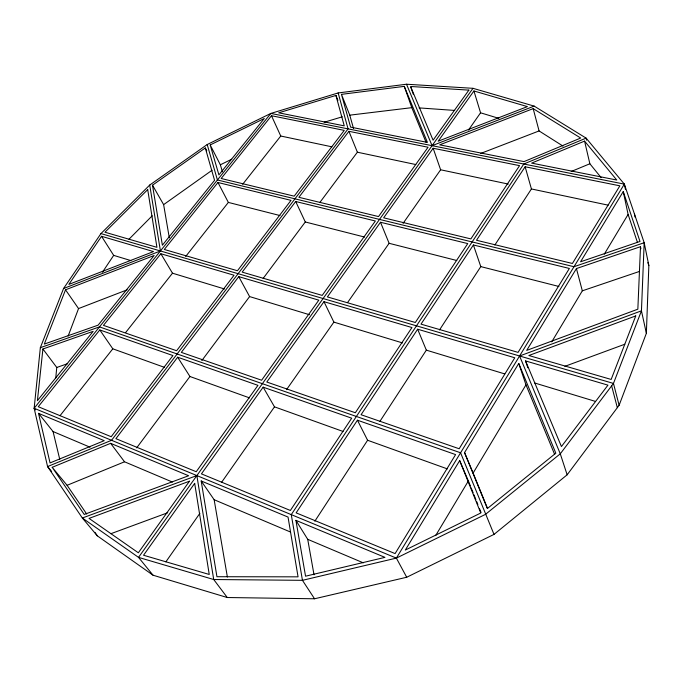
<?xml version="1.0" encoding="UTF-8"?>
<svg xmlns="http://www.w3.org/2000/svg" width="683" height="683" viewBox="0 0 683 683"><rect width="100%" height="100%" fill="white"/><g stroke="black" fill="none" stroke-linecap="round" stroke-linejoin="round"><path stroke-width="1.02" d="M646.366 333.313L648.85 265.55L644.18 242.721L624.339 184.128L586.116 138.128L534.174 106.113L472.986 88.312L406.513 84.222L338.153 92.948L270.835 113.429L207.197 144.531L149.722 185.042L100.956 233.586L63.553 288.516L40.34 347.69L34.15 408.272L47.571 466.566L82.336 518.013L97.319 535.848L153.052 575.214L227.277 597.523L314.547 598.778L406.701 577.255L494.005 534.396L567.146 474.805L619.114 405.284L646.366 333.313L641.448 310.825L644.18 242.721L573.993 266.72L217.416 179.971L207.197 144.531M640.492 246.683L637.845 309.186L526.687 350.405L576.435 268.564L640.492 246.683L640.919 248.757M55.758 377.964L56.757 367.463L42.909 348.996L93.136 331.349L37.411 400.665L42.909 348.996M68.138 336.062L78.545 308.571L127.149 289.823M65.525 289.814L44.31 344.078L98.121 325.151L154.127 255.493L65.525 289.814L78.545 308.571M435.626 535.626L468.376 480.969L459.685 460.607L405.309 550.054L480.764 513.018L459.685 460.607M487.44 508.169L473.114 473.063L525.978 384.845L518.756 363.45L464.551 452.607L487.363 508.545L555.825 453.17L518.756 363.45M551.744 341.859L582.326 290.821L639.245 271.501M604.242 254.247L628.104 214.428L623.246 191.573L580.559 261.794L639.997 241.458L623.246 191.573M227.277 597.523L213.719 579.517L196.858 475.573L82.336 518.013L138.529 557.388L213.719 579.517L302.449 580.328L396.371 558.105L624.339 184.128L270.835 113.429L34.15 408.272L35.473 409.92M314.829 521.214L367.599 440.262L357.44 420.207L296.132 512.856L395.098 553.589L455.604 454.596L357.44 420.207M379.85 421.471L426.337 350.148L417.654 329.215L361.068 414.726L459.172 448.757L514.786 357.764L417.654 329.215M439.502 329.957L480.789 266.609L473.396 244.975L569.374 268.453L518.081 352.377L421.01 324.143L473.396 244.975M494.859 245.035L531.417 188.952L525.142 166.772L619.874 185.827L572.414 263.476L476.503 240.271L525.142 166.772M102.459 272.193L113.677 255.374L101.545 236.301L68.855 284.401L153.513 251.575L101.545 236.301M165.867 561.853L199.863 513.334M221.634 482.275L274.489 406.846L263.143 387.167L201.442 473.874L290.36 510.474L351.702 418.192L263.143 387.167M286.553 389.634L333.876 322.12L323.981 301.681L266.805 382.028L355.331 412.737L411.96 327.541L323.981 301.681M347.57 302.569L389.114 243.302L380.499 222.257L327.379 296.909L415.315 322.487L467.761 243.592L380.499 222.257M403.098 223.341L440.629 169.785L433.159 148.262L519.567 165.645L470.869 238.913L383.658 217.817L433.159 148.262M468.487 130.035L480.567 112.806L473.925 90.976L527.413 106.608L438.179 141.202L473.925 90.976M472.986 88.312L138.529 557.388L153.052 575.214M136.677 447.852L189.942 376.504L177.657 357.209L115.905 438.665L196.234 471.731L257.952 385.349L177.657 357.209M201.801 360.607L249.602 296.576L238.751 276.632L181.328 352.377L261.615 380.226L318.816 300.161L238.751 276.632M263.151 278.425L305.292 221.984L295.705 201.511L242.166 272.124L322.205 295.406L375.368 220.993L295.705 201.511M319.857 202.467L357.38 152.207L348.919 131.315L298.889 197.302L378.527 216.571L428.062 147.238L348.919 131.315M59.993 415.734L112.806 348.817L164.424 367.343M125.621 332.578L172.492 273.2L224.528 288.977M185.682 256.484L228.353 202.416L217.971 182.498L164.287 249.474L237.453 270.75L291.001 200.358L217.971 182.498M242.653 184.299L280.756 136.028L271.484 115.734L221.172 178.502L294.194 196.166L344.241 130.376L271.484 115.734M99.795 329.932L38.257 406.709L111.192 436.727L172.936 355.561L99.795 329.932L112.806 348.817M160.872 253.743L103.457 325.364L176.607 350.738L234.038 275.24L160.872 253.743L172.492 273.2M128.985 239.229L152.181 215.819M169.299 237.778L163.63 204.635L212.089 170.229M205.31 147.955L214.564 180.321L162.383 245.223L152.505 185.195L205.31 147.955L206.77 150.789M34.15 408.272L396.371 558.105L485.511 514.35L560.282 453.811L613.471 383.436L641.448 310.825L519.575 355.988L560.282 453.811L567.146 474.805M210.185 144.941L264.253 118.518L218.91 174.916L210.185 144.941L220.353 164.791L222.419 171.809M220.353 164.791L231.768 159.216M584.571 141.108L531.613 163.109L616.775 180.039L584.571 141.108L589.864 163.766L601.142 177.623M571.193 171.51L589.864 163.766M52.207 467.309L110.629 443.327L188.619 475.752L84.231 514.453L52.207 467.309L67.096 485.306L86.69 514.034M67.096 485.306L124.537 461.793L172.415 482.061M63.553 288.516L160.42 250.977L149.722 185.042M534.174 106.113L432.083 145.684L406.513 84.222M533.175 108.631L439.715 144.839L524.023 161.606L580.695 138.043L533.175 108.631L539.083 130.931L562.997 146.085M480.721 153.444L539.083 130.931M110.902 533.696L167.728 512.745M564.85 366.336L624.8 344.232M40.34 347.69L99.47 326.892L460.573 452.786L494.005 534.396M56.757 367.463L67.643 363.663M335.925 95.432L278.698 112.823L344.249 125.86L335.925 95.432L337.923 100.375M324.152 122.257L342.294 116.802M341.457 94.356L404.276 86.365L427.43 142.397L350.584 127.123L341.457 94.356L349.764 115.162L353.521 128.506M349.764 115.162L411.789 107.658L426.013 142.175M419.063 107.897L454.639 110.424M280.756 136.028L331.887 146.819M357.38 152.207L415.785 164.543M440.629 169.785L508.237 184.06M531.417 188.952L608.169 205.165M228.353 202.416L279.987 215.546M305.292 221.984L364.611 237.069M389.114 243.302L456.782 260.505M480.789 266.609L558.925 286.476M100.956 233.586L613.471 383.436L619.114 405.284M525.568 360.931L607.947 385.144L561.435 446.554L525.568 360.931L527.822 367.753M480.567 112.806L498.855 118.364M113.677 255.374L130.846 260.582M249.602 296.576L309.484 314.726M333.876 322.12L402.543 342.934M426.337 350.148L504.746 373.917M534.695 382.992L595.465 401.416M189.942 376.504L249.508 397.882M274.489 406.846L343.054 431.46M367.599 440.262L447.382 468.897M38.521 413.352L104.234 440.672L50.055 462.92L38.521 413.352L53.061 431.545L59.745 459.326M201.186 480.969L288.038 517.074L298.061 576.836L216.938 576.717L201.186 480.969L214.146 499.717L227.379 577.015M295.918 520.352L384.973 557.371L305.549 576.196L295.918 520.352L307.709 539.314L314.035 574.847M53.061 431.545L90.011 447.186M214.146 499.717L290.19 531.903M307.709 539.314L363.305 562.843M51.652 471.475L47.571 466.566L111.568 440.296L348.074 128.882L338.153 92.948M110.629 443.327L124.537 461.793M94.954 532.373L97.319 535.848M314.547 598.778L302.449 580.328L291.274 514.632L523.801 164.022L586.116 138.128L586.595 140.186M152.505 185.195L163.63 204.635M396.371 558.105L406.701 577.255M464.551 452.607L473.114 473.063M525.978 384.845L554.681 454.511M468.376 480.969L470.356 485.886M471.142 487.85L473.123 492.759M473.917 494.723L475.889 499.64M476.683 501.604L477.869 504.549M479.449 508.485L481.037 512.412M404.276 86.365L411.789 107.658M410.918 87.45L413.283 94.237M647.851 262.588L648.85 265.55M628.104 214.428L637.418 242.328M576.435 268.564L582.326 290.821M611.644 385.852L617.33 407.674M624.339 184.128L625.432 189.328M634.464 214.044L635.113 217.16M635.753 315.913L611.157 379.449L528.847 355.51L635.753 315.913M194.681 483.376L143.541 555.245L209.246 574.463L194.681 483.376M189.473 481.199L138.333 552.786L89.038 518.397L189.473 481.199M468.871 90.122L433.09 140.203L410.585 86.485L468.871 90.122M147.707 189.618L104.96 232.22L156.936 247.331L147.707 189.618"/></g></svg>
